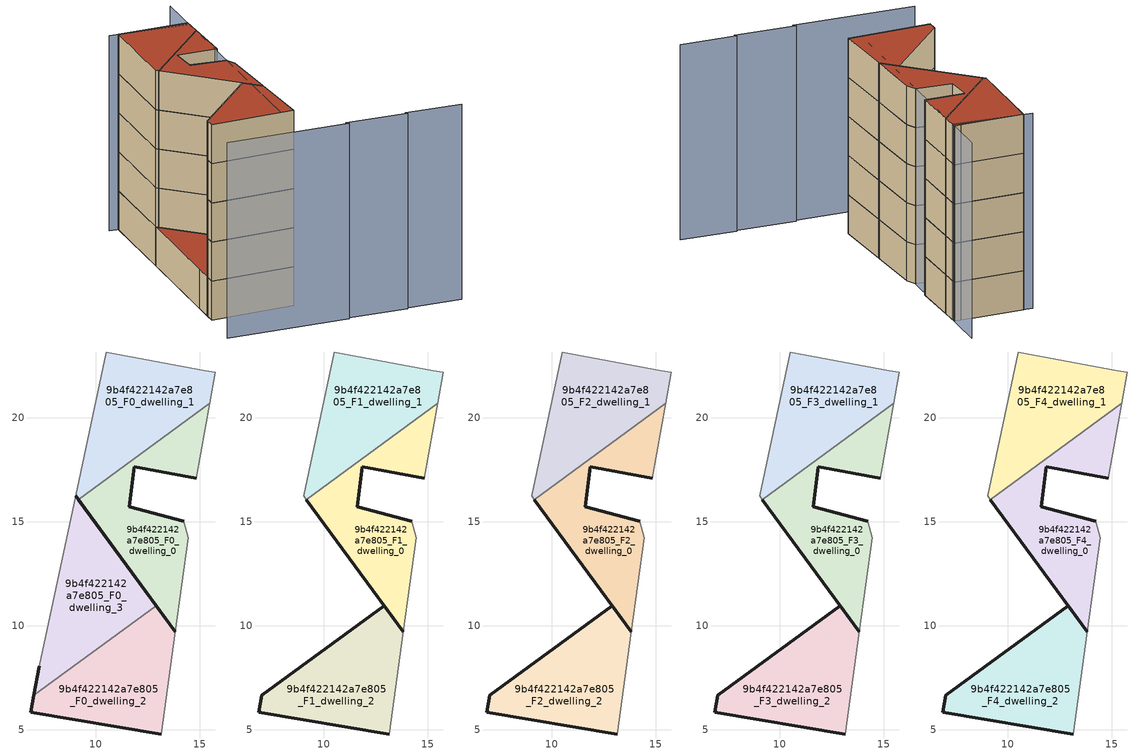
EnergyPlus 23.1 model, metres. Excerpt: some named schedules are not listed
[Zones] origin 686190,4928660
9b4f422142a7e805_F0_dwelling_0
 floor ground (EU_floor_Construction): 13.82,9.71 14.45,14.23 14.24,15.02 11.61,15.71 11.84,17.64 14.83,17.08 15.48,20.69 9.17,16.05 z0
 wall outside (EU_wall_Construction): 13.82,9.71 9.17,16.05 / 14.83,17.08 11.84,17.64 11.61,15.71 14.24,15.02 z0:3
 wall adiabatic (EU_wall_Construction): 14.24,15.02 14.45,14.23 13.82,9.71 / 15.48,20.69 14.83,17.08 z0:3
 wall to 9b4f422142a7e805_F0_dwelling_1 (EU_wall_Construction): 9.17,16.05 15.48,20.69 z0:3
9b4f422142a7e805_F0_dwelling_1
 floor ground (EU_floor_Construction): 15.48,20.69 15.75,22.17 15.25,22.26 10.5,23.15 9.03,16.24 9.17,16.05 z0
 wall adiabatic (EU_wall_Construction): 9.17,16.05 9.03,16.24 10.5,23.15 15.25,22.26 15.75,22.17 15.48,20.69 z0:3
9b4f422142a7e805_F0_dwelling_2
 floor ground (EU_floor_Construction): 13.14,4.8 13.82,9.71 12.9,10.97 7.02,6.66 6.87,5.84 z0
 wall outside (EU_wall_Construction): 12.9,10.97 13.82,9.71 / 13.14,4.8 6.87,5.84 7.02,6.66 z0:3
 wall adiabatic (EU_wall_Construction): 13.82,9.71 13.14,4.8 z0:3
 wall to 9b4f422142a7e805_F0_dwelling_3 (EU_wall_Construction): 7.02,6.66 12.9,10.97 z0:3
9b4f422142a7e805_F0_dwelling_3
 floor ground (EU_floor_Construction): 12.9,10.97 9.03,16.24 7.29,8.05 7.02,6.66 z0
 wall outside (EU_wall_Construction): 7.02,6.66 7.29,8.05 / 9.03,16.24 12.9,10.97 z0:3
 wall adiabatic (EU_wall_Construction): 7.29,8.05 9.03,16.24 z0:3
 roof outside (EU_roof_Construction): 9.03,16.24 12.9,10.97 7.02,6.66 7.29,8.05 z3
9b4f422142a7e805_F1_dwelling_0
 floor to 9b4f422142a7e805_F0_dwelling_0 (EU_floor_Construction): 13.82,9.71 14.45,14.23 14.24,15.02 11.61,15.71 11.84,17.64 14.83,17.08 15.48,20.69 9.17,16.05 z3
 wall outside (EU_wall_Construction): 13.82,9.71 9.17,16.05 / 14.83,17.08 11.84,17.64 11.61,15.71 14.24,15.02 z3:6
 wall adiabatic (EU_wall_Construction): 14.24,15.02 14.45,14.23 13.82,9.71 / 15.48,20.69 14.83,17.08 z3:6
 wall to 9b4f422142a7e805_F1_dwelling_1 (EU_wall_Construction): 9.17,16.05 15.48,20.69 z3:6
9b4f422142a7e805_F1_dwelling_1
 floor to 9b4f422142a7e805_F0_dwelling_1 (EU_floor_Construction): 15.48,20.69 15.75,22.17 15.25,22.26 10.5,23.15 9.03,16.24 9.17,16.05 z3
 wall adiabatic (EU_wall_Construction): 9.17,16.05 9.03,16.24 10.5,23.15 15.25,22.26 15.75,22.17 15.48,20.69 z3:6
9b4f422142a7e805_F1_dwelling_2
 floor to 9b4f422142a7e805_F0_dwelling_2 (EU_floor_Construction): 13.14,4.8 13.82,9.71 12.9,10.97 7.02,6.66 6.87,5.84 z3
 wall outside (EU_wall_Construction): 13.14,4.8 6.87,5.84 7.02,6.66 12.9,10.97 13.82,9.71 z3:6
 wall adiabatic (EU_wall_Construction): 13.82,9.71 13.14,4.8 z3:6
9b4f422142a7e805_F2_dwelling_0
 floor to 9b4f422142a7e805_F1_dwelling_0 (EU_floor_Construction): 13.82,9.71 14.45,14.23 14.24,15.02 11.61,15.71 11.84,17.64 14.83,17.08 15.48,20.69 9.17,16.05 z6
 wall outside (EU_wall_Construction): 13.82,9.71 9.17,16.05 / 14.83,17.08 11.84,17.64 11.61,15.71 14.24,15.02 z6:9
 wall adiabatic (EU_wall_Construction): 14.24,15.02 14.45,14.23 13.82,9.71 / 15.48,20.69 14.83,17.08 z6:9
 wall to 9b4f422142a7e805_F2_dwelling_1 (EU_wall_Construction): 9.17,16.05 15.48,20.69 z6:9
9b4f422142a7e805_F2_dwelling_1
 floor to 9b4f422142a7e805_F1_dwelling_1 (EU_floor_Construction): 15.48,20.69 15.75,22.17 15.25,22.26 10.5,23.15 9.03,16.24 9.17,16.05 z6
 wall adiabatic (EU_wall_Construction): 9.17,16.05 9.03,16.24 10.5,23.15 15.25,22.26 15.75,22.17 15.48,20.69 z6:9
9b4f422142a7e805_F2_dwelling_2
 floor to 9b4f422142a7e805_F1_dwelling_2 (EU_floor_Construction): 13.14,4.8 13.82,9.71 12.9,10.97 7.02,6.66 6.87,5.84 z6
 wall outside (EU_wall_Construction): 13.14,4.8 6.87,5.84 7.02,6.66 12.9,10.97 13.82,9.71 z6:9
 wall adiabatic (EU_wall_Construction): 13.82,9.71 13.14,4.8 z6:9
9b4f422142a7e805_F3_dwelling_0
 floor to 9b4f422142a7e805_F2_dwelling_0 (EU_floor_Construction): 13.82,9.71 14.45,14.23 14.24,15.02 11.61,15.71 11.84,17.64 14.83,17.08 15.48,20.69 9.17,16.05 z9
 wall outside (EU_wall_Construction): 13.82,9.71 9.17,16.05 / 14.83,17.08 11.84,17.64 11.61,15.71 14.24,15.02 z9:12
 wall adiabatic (EU_wall_Construction): 14.24,15.02 14.45,14.23 13.82,9.71 / 15.48,20.69 14.83,17.08 z9:12
 wall to 9b4f422142a7e805_F3_dwelling_1 (EU_wall_Construction): 9.17,16.05 15.48,20.69 z9:12
9b4f422142a7e805_F3_dwelling_1
 floor to 9b4f422142a7e805_F2_dwelling_1 (EU_floor_Construction): 15.48,20.69 15.75,22.17 15.25,22.26 10.5,23.15 9.03,16.24 9.17,16.05 z9
 wall adiabatic (EU_wall_Construction): 9.17,16.05 9.03,16.24 10.5,23.15 15.25,22.26 15.75,22.17 15.48,20.69 z9:12
9b4f422142a7e805_F3_dwelling_2
 floor to 9b4f422142a7e805_F2_dwelling_2 (EU_floor_Construction): 13.14,4.8 13.82,9.71 12.9,10.97 7.02,6.66 6.87,5.84 z9
 wall outside (EU_wall_Construction): 13.14,4.8 6.87,5.84 7.02,6.66 12.9,10.97 13.82,9.71 z9:12
 wall adiabatic (EU_wall_Construction): 13.82,9.71 13.14,4.8 z9:12
9b4f422142a7e805_F4_dwelling_0
 floor to 9b4f422142a7e805_F3_dwelling_0 (EU_floor_Construction): 13.82,9.71 14.45,14.23 14.24,15.02 11.61,15.71 11.84,17.64 14.83,17.08 15.48,20.69 9.17,16.05 z12
 wall outside (EU_wall_Construction): 13.82,9.71 9.17,16.05 / 14.83,17.08 11.84,17.64 11.61,15.71 14.24,15.02 z12:15
 wall adiabatic (EU_wall_Construction): 14.24,15.02 14.45,14.23 13.82,9.71 / 15.48,20.69 14.83,17.08 z12:15
 wall to 9b4f422142a7e805_F4_dwelling_1 (EU_wall_Construction): 9.17,16.05 15.48,20.69 z12:15
 roof outside (EU_roof_Construction): 15.48,20.69 14.83,17.08 11.84,17.64 11.61,15.71 14.24,15.02 14.45,14.23 13.82,9.71 9.17,16.05 z15
9b4f422142a7e805_F4_dwelling_1
 floor to 9b4f422142a7e805_F3_dwelling_1 (EU_floor_Construction): 15.48,20.69 15.75,22.17 15.25,22.26 10.5,23.15 9.03,16.24 9.17,16.05 z12
 wall adiabatic (EU_wall_Construction): 9.17,16.05 9.03,16.24 10.5,23.15 15.25,22.26 15.75,22.17 15.48,20.69 z12:15
 roof outside (EU_roof_Construction): 15.75,22.17 15.48,20.69 9.17,16.05 9.03,16.24 10.5,23.15 15.25,22.26 z15
9b4f422142a7e805_F4_dwelling_2
 floor to 9b4f422142a7e805_F3_dwelling_2 (EU_floor_Construction): 13.14,4.8 13.82,9.71 12.9,10.97 7.02,6.66 6.87,5.84 z12
 wall outside (EU_wall_Construction): 13.14,4.8 6.87,5.84 7.02,6.66 12.9,10.97 13.82,9.71 z12:15
 wall adiabatic (EU_wall_Construction): 13.82,9.71 13.14,4.8 z12:15
 roof outside (EU_roof_Construction): 12.9,10.97 13.82,9.71 13.14,4.8 6.87,5.84 7.02,6.66 z15
shading: 14.93,0.86 19.52,-0.13 / 19.41,0.05 23.63,-0.87 / 5.96,2.58 15.08,0.67 / 12.15,5.01 16.39,25.36 / 15.68,21.88 9.83,23.32 z0:15
[Building]
EU S2 Campaign: North Axis=0; Terrain=City; Solar Distribution=FullExterior
[Site:Location]
Bologna: Latitude=44.5; Longitude=11.25; Time Zone=1; Elevation=37
[SizingPeriod:WeatherFileDays]
AnnualSizingPeriod: Begin Month=1; Begin Day of Month=1; End Month=12; End Day of Month=31; Day of Week for Start Day=Monday; Use Weather File Daylight Saving Period=No; Use Weather File Rain and Snow Indicators=No
[MATERIAL]
EU_InternalMass_Material: Roughness=MediumRough; Thickness=0.1; Conductivity=1; Density=1800; Specific Heat=900; Thermal Absorptance=0.9; Solar Absorptance=0.7; Visible Absorptance=0.7
[MATERIAL:NOMASS] Roughness=MediumRough; Thermal Absorptance=0.9; Solar Absorptance=0.7; Visible Absorptance=0.7
Name | Thermal Resistance
EU_wall_NoMass | 0.905828
EU_roof_NoMass | 0.37593
EU_floor_NoMass | 0.67114
[CONSTRUCTION]
EU_wall_Construction: EU_wall_NoMass
EU_roof_Construction: EU_roof_NoMass
EU_floor_Construction: EU_floor_NoMass
EU_InternalMass_Construction: EU_InternalMass_Material
[ZONE] Type=1; Multiplier=1; Ceiling Height=autocalculate; Floor Area=autocalculate; Part of Total Floor Area=Yes
Name | Volume
9b4f422142a7e805_F0_dwelling_0 | 71.8535
9b4f422142a7e805_F1_dwelling_0; 9b4f422142a7e805_F2_dwelling_0; 9b4f422142a7e805_F3_dwelling_0; 9b4f422142a7e805_F4_dwelling_0 | 71.855
9b4f422142a7e805_F0_dwelling_1 | 71.863
9b4f422142a7e805_F1_dwelling_1; 9b4f422142a7e805_F2_dwelling_1; 9b4f422142a7e805_F3_dwelling_1; 9b4f422142a7e805_F4_dwelling_1; 9b4f422142a7e805_F0_dwelling_2; 9b4f422142a7e805_F1_dwelling_2; 9b4f422142a7e805_F2_dwelling_2; 9b4f422142a7e805_F3_dwelling_2; 9b4f422142a7e805_F4_dwelling_2 | 71.8616
9b4f422142a7e805_F0_dwelling_3 | 71.8564
[INTERNALMASS] Construction=EU_InternalMass_Construction
Name | Zone or ZoneList | Surface Area
9b4f422142a7e805_F0_dwelling_0_EU_InternalMass | 9b4f422142a7e805_F0_dwelling_0 | 23.9517
9b4f422142a7e805_F0_dwelling_1_EU_InternalMass | 9b4f422142a7e805_F0_dwelling_1 | 23.9542
9b4f422142a7e805_F0_dwelling_2_EU_InternalMass | 9b4f422142a7e805_F0_dwelling_2 | 23.9538
9b4f422142a7e805_F0_dwelling_3_EU_InternalMass | 9b4f422142a7e805_F0_dwelling_3 | 23.9522
9b4f422142a7e805_F1_dwelling_0_EU_InternalMass | 9b4f422142a7e805_F1_dwelling_0 | 31.9357
9b4f422142a7e805_F1_dwelling_1_EU_InternalMass | 9b4f422142a7e805_F1_dwelling_1 | 31.9367
9b4f422142a7e805_F1_dwelling_2_EU_InternalMass | 9b4f422142a7e805_F1_dwelling_2 | 31.9368
9b4f422142a7e805_F2_dwelling_0_EU_InternalMass | 9b4f422142a7e805_F2_dwelling_0 | 31.9357
9b4f422142a7e805_F2_dwelling_1_EU_InternalMass | 9b4f422142a7e805_F2_dwelling_1 | 31.9367
9b4f422142a7e805_F2_dwelling_2_EU_InternalMass | 9b4f422142a7e805_F2_dwelling_2 | 31.9368
9b4f422142a7e805_F3_dwelling_0_EU_InternalMass | 9b4f422142a7e805_F3_dwelling_0 | 31.9357
9b4f422142a7e805_F3_dwelling_1_EU_InternalMass | 9b4f422142a7e805_F3_dwelling_1 | 31.9367
9b4f422142a7e805_F3_dwelling_2_EU_InternalMass | 9b4f422142a7e805_F3_dwelling_2 | 31.9368
9b4f422142a7e805_F4_dwelling_0_EU_InternalMass | 9b4f422142a7e805_F4_dwelling_0 | 31.9357
9b4f422142a7e805_F4_dwelling_1_EU_InternalMass | 9b4f422142a7e805_F4_dwelling_1 | 31.9367
9b4f422142a7e805_F4_dwelling_2_EU_InternalMass | 9b4f422142a7e805_F4_dwelling_2 | 31.9368
[OTHEREQUIPMENT] Fuel Type=Electricity; Design Level Calculation Method=Watts/Area; Power per Zone Floor Area=1; Fraction Latent=0; Fraction Radiant=0; Fraction Lost=0; Carbon Dioxide Generation Rate=0; EndUse Subcategory=EU_Step8_InternalGains
Name | Zone or ZoneList or Space or SpaceList | Schedule
EU_Step8_InternalGain_9b4f422142a7e805_F0_dwelling_0_f000 | 9b4f422142a7e805_F0_dwelling_0 | EU_Step8_GainSchedule_9b4f422142a7e805_F0_dwelling_0_f000
EU_Step8_InternalGain_9b4f422142a7e805_F0_dwelling_1_f000 | 9b4f422142a7e805_F0_dwelling_1 | EU_Step8_GainSchedule_9b4f422142a7e805_F0_dwelling_1_f000
EU_Step8_InternalGain_9b4f422142a7e805_F0_dwelling_2_f000 | 9b4f422142a7e805_F0_dwelling_2 | EU_Step8_GainSchedule_9b4f422142a7e805_F0_dwelling_2_f000
EU_Step8_InternalGain_9b4f422142a7e805_F0_dwelling_3_f000 | 9b4f422142a7e805_F0_dwelling_3 | EU_Step8_GainSchedule_9b4f422142a7e805_F0_dwelling_3_f000
EU_Step8_InternalGain_9b4f422142a7e805_F1_dwelling_0_f000 | 9b4f422142a7e805_F1_dwelling_0 | EU_Step8_GainSchedule_9b4f422142a7e805_F1_dwelling_0_f000
EU_Step8_InternalGain_9b4f422142a7e805_F1_dwelling_1_f000 | 9b4f422142a7e805_F1_dwelling_1 | EU_Step8_GainSchedule_9b4f422142a7e805_F1_dwelling_1_f000
EU_Step8_InternalGain_9b4f422142a7e805_F1_dwelling_2_f000 | 9b4f422142a7e805_F1_dwelling_2 | EU_Step8_GainSchedule_9b4f422142a7e805_F1_dwelling_2_f000
EU_Step8_InternalGain_9b4f422142a7e805_F2_dwelling_0_f000 | 9b4f422142a7e805_F2_dwelling_0 | EU_Step8_GainSchedule_9b4f422142a7e805_F2_dwelling_0_f000
EU_Step8_InternalGain_9b4f422142a7e805_F2_dwelling_1_f000 | 9b4f422142a7e805_F2_dwelling_1 | EU_Step8_GainSchedule_9b4f422142a7e805_F2_dwelling_1_f000
EU_Step8_InternalGain_9b4f422142a7e805_F2_dwelling_2_f000 | 9b4f422142a7e805_F2_dwelling_2 | EU_Step8_GainSchedule_9b4f422142a7e805_F2_dwelling_2_f000
EU_Step8_InternalGain_9b4f422142a7e805_F3_dwelling_0_f000 | 9b4f422142a7e805_F3_dwelling_0 | EU_Step8_GainSchedule_9b4f422142a7e805_F3_dwelling_0_f000
EU_Step8_InternalGain_9b4f422142a7e805_F3_dwelling_1_f000 | 9b4f422142a7e805_F3_dwelling_1 | EU_Step8_GainSchedule_9b4f422142a7e805_F3_dwelling_1_f000
EU_Step8_InternalGain_9b4f422142a7e805_F3_dwelling_2_f000 | 9b4f422142a7e805_F3_dwelling_2 | EU_Step8_GainSchedule_9b4f422142a7e805_F3_dwelling_2_f000
EU_Step8_InternalGain_9b4f422142a7e805_F4_dwelling_0_f000 | 9b4f422142a7e805_F4_dwelling_0 | EU_Step8_GainSchedule_9b4f422142a7e805_F4_dwelling_0_f000
EU_Step8_InternalGain_9b4f422142a7e805_F4_dwelling_1_f000 | 9b4f422142a7e805_F4_dwelling_1 | EU_Step8_GainSchedule_9b4f422142a7e805_F4_dwelling_1_f000
EU_Step8_InternalGain_9b4f422142a7e805_F4_dwelling_2_f000 | 9b4f422142a7e805_F4_dwelling_2 | EU_Step8_GainSchedule_9b4f422142a7e805_F4_dwelling_2_f000
[ZONEVENTILATION:DESIGNFLOWRATE] Schedule=EU_AlwaysOn; Design Flow Rate Calculation Method=AirChanges/Hour; Air Changes per Hour=0.73129; Ventilation Type=Natural; Fan Pressure Rise=0; Fan Total Efficiency=1; Constant Term Coefficient=1; Temperature Term Coefficient=0; Velocity Term Coefficient=0; Velocity Squared Term Coefficient=0; Minimum Indoor Temperature=-100; Maximum Indoor Temperature=100; Delta Temperature=-100; Minimum Outdoor Temperature=-100; Maximum Outdoor Temperature=100; Maximum Wind Speed=40
Name | Zone or ZoneList or Space or SpaceList
EU_ConstantAir_9b4f422142a7e805_F0_dwelling_0 | 9b4f422142a7e805_F0_dwelling_0
EU_ConstantAir_9b4f422142a7e805_F0_dwelling_1 | 9b4f422142a7e805_F0_dwelling_1
EU_ConstantAir_9b4f422142a7e805_F0_dwelling_2 | 9b4f422142a7e805_F0_dwelling_2
EU_ConstantAir_9b4f422142a7e805_F0_dwelling_3 | 9b4f422142a7e805_F0_dwelling_3
EU_ConstantAir_9b4f422142a7e805_F1_dwelling_0 | 9b4f422142a7e805_F1_dwelling_0
EU_ConstantAir_9b4f422142a7e805_F1_dwelling_1 | 9b4f422142a7e805_F1_dwelling_1
EU_ConstantAir_9b4f422142a7e805_F1_dwelling_2 | 9b4f422142a7e805_F1_dwelling_2
EU_ConstantAir_9b4f422142a7e805_F2_dwelling_0 | 9b4f422142a7e805_F2_dwelling_0
EU_ConstantAir_9b4f422142a7e805_F2_dwelling_1 | 9b4f422142a7e805_F2_dwelling_1
EU_ConstantAir_9b4f422142a7e805_F2_dwelling_2 | 9b4f422142a7e805_F2_dwelling_2
EU_ConstantAir_9b4f422142a7e805_F3_dwelling_0 | 9b4f422142a7e805_F3_dwelling_0
EU_ConstantAir_9b4f422142a7e805_F3_dwelling_1 | 9b4f422142a7e805_F3_dwelling_1
EU_ConstantAir_9b4f422142a7e805_F3_dwelling_2 | 9b4f422142a7e805_F3_dwelling_2
EU_ConstantAir_9b4f422142a7e805_F4_dwelling_0 | 9b4f422142a7e805_F4_dwelling_0
EU_ConstantAir_9b4f422142a7e805_F4_dwelling_1 | 9b4f422142a7e805_F4_dwelling_1
EU_ConstantAir_9b4f422142a7e805_F4_dwelling_2 | 9b4f422142a7e805_F4_dwelling_2
[HVACTEMPLATE:THERMOSTAT] Constant Heating Setpoint=20; Constant Cooling Setpoint=50
EU_HeatOnly_9b4f422142a7e805_F0_dwelling_0; EU_HeatOnly_9b4f422142a7e805_F0_dwelling_1; EU_HeatOnly_9b4f422142a7e805_F0_dwelling_2; EU_HeatOnly_9b4f422142a7e805_F0_dwelling_3; EU_HeatOnly_9b4f422142a7e805_F1_dwelling_0; EU_HeatOnly_9b4f422142a7e805_F1_dwelling_1; EU_HeatOnly_9b4f422142a7e805_F1_dwelling_2; EU_HeatOnly_9b4f422142a7e805_F2_dwelling_0; EU_HeatOnly_9b4f422142a7e805_F2_dwelling_1; EU_HeatOnly_9b4f422142a7e805_F2_dwelling_2; EU_HeatOnly_9b4f422142a7e805_F3_dwelling_0; EU_HeatOnly_9b4f422142a7e805_F3_dwelling_1; EU_HeatOnly_9b4f422142a7e805_F3_dwelling_2; EU_HeatOnly_9b4f422142a7e805_F4_dwelling_0; EU_HeatOnly_9b4f422142a7e805_F4_dwelling_1; EU_HeatOnly_9b4f422142a7e805_F4_dwelling_2
[HVACTEMPLATE:ZONE:IDEALLOADSAIRSYSTEM] System Availability Schedule=EU_AlwaysOn; Maximum Heating Supply Air Temperature=50; Minimum Cooling Supply Air Temperature=13; Maximum Heating Supply Air Humidity Ratio=0.0156; Minimum Cooling Supply Air Humidity Ratio=0.0077; Heating Limit=NoLimit; Cooling Limit=NoLimit; Heating Availability Schedule=EU_AlwaysOn; Cooling Availability Schedule=EU_CoolingOff; Dehumidification Control Type=ConstantSensibleHeatRatio; Cooling Sensible Heat Ratio=0.7; Dehumidification Setpoint=60; Humidification Control Type=None; Humidification Setpoint=30; Outdoor Air Method=None; Outdoor Air Flow Rate per Person=0.00944; Outdoor Air Flow Rate per Zone Floor Area=0; Outdoor Air Flow Rate per Zone=0; Demand Controlled Ventilation Type=None; Outdoor Air Economizer Type=NoEconomizer; Heat Recovery Type=None; Sensible Heat Recovery Effectiveness=0.7; Latent Heat Recovery Effectiveness=0.65
Name | Template Thermostat
9b4f422142a7e805_F0_dwelling_0 | EU_HeatOnly_9b4f422142a7e805_F0_dwelling_0
9b4f422142a7e805_F0_dwelling_1 | EU_HeatOnly_9b4f422142a7e805_F0_dwelling_1
9b4f422142a7e805_F0_dwelling_2 | EU_HeatOnly_9b4f422142a7e805_F0_dwelling_2
9b4f422142a7e805_F0_dwelling_3 | EU_HeatOnly_9b4f422142a7e805_F0_dwelling_3
9b4f422142a7e805_F1_dwelling_0 | EU_HeatOnly_9b4f422142a7e805_F1_dwelling_0
9b4f422142a7e805_F1_dwelling_1 | EU_HeatOnly_9b4f422142a7e805_F1_dwelling_1
9b4f422142a7e805_F1_dwelling_2 | EU_HeatOnly_9b4f422142a7e805_F1_dwelling_2
9b4f422142a7e805_F2_dwelling_0 | EU_HeatOnly_9b4f422142a7e805_F2_dwelling_0
9b4f422142a7e805_F2_dwelling_1 | EU_HeatOnly_9b4f422142a7e805_F2_dwelling_1
9b4f422142a7e805_F2_dwelling_2 | EU_HeatOnly_9b4f422142a7e805_F2_dwelling_2
9b4f422142a7e805_F3_dwelling_0 | EU_HeatOnly_9b4f422142a7e805_F3_dwelling_0
9b4f422142a7e805_F3_dwelling_1 | EU_HeatOnly_9b4f422142a7e805_F3_dwelling_1
9b4f422142a7e805_F3_dwelling_2 | EU_HeatOnly_9b4f422142a7e805_F3_dwelling_2
9b4f422142a7e805_F4_dwelling_0 | EU_HeatOnly_9b4f422142a7e805_F4_dwelling_0
9b4f422142a7e805_F4_dwelling_1 | EU_HeatOnly_9b4f422142a7e805_F4_dwelling_1
9b4f422142a7e805_F4_dwelling_2 | EU_HeatOnly_9b4f422142a7e805_F4_dwelling_2
[SIZING:ZONE] Zone Cooling Design Supply Air Temperature Input Method=SupplyAirTemperature; Zone Cooling Design Supply Air Temperature=13; Zone Heating Design Supply Air Temperature Input Method=SupplyAirTemperature; Zone Heating Design Supply Air Temperature=50; Zone Cooling Design Supply Air Humidity Ratio=0.008; Zone Heating Design Supply Air Humidity Ratio=0.008; Cooling Design Air Flow Method=DesignDay; Cooling Design Air Flow Rate=0; Cooling Minimum Air Flow per Zone Floor Area=0.000762; Cooling Minimum Air Flow=0; Cooling Minimum Air Flow Fraction=0.2; Heating Design Air Flow Method=DesignDay; Heating Design Air Flow Rate=0; Heating Maximum Air Flow per Zone Floor Area=0.002032; Heating Maximum Air Flow=0.141576; Heating Maximum Air Flow Fraction=0.3; Account for Dedicated Outdoor Air System=No; Dedicated Outdoor Air System Control Strategy=NeutralSupplyAir; Dedicated Outdoor Air Low Setpoint Temperature for Design=autosize; Dedicated Outdoor Air High Setpoint Temperature for Design=autosize; Zone Load Sizing Method=Sensible Load Only No Latent Load; Zone Latent Cooling Design Supply Air Humidity Ratio Input Method=HumidityRatioDifference; Zone Cooling Design Supply Air Humidity Ratio Difference=0.005; Zone Latent Heating Design Supply Air Humidity Ratio Input Method=HumidityRatioDifference; Zone Humidification Design Supply Air Humidity Ratio Difference=0.005
9b4f422142a7e805_F0_dwelling_0; 9b4f422142a7e805_F0_dwelling_1; 9b4f422142a7e805_F0_dwelling_2; 9b4f422142a7e805_F0_dwelling_3; 9b4f422142a7e805_F1_dwelling_0; 9b4f422142a7e805_F1_dwelling_1; 9b4f422142a7e805_F1_dwelling_2; 9b4f422142a7e805_F2_dwelling_0; 9b4f422142a7e805_F2_dwelling_1; 9b4f422142a7e805_F2_dwelling_2; 9b4f422142a7e805_F3_dwelling_0; 9b4f422142a7e805_F3_dwelling_1
